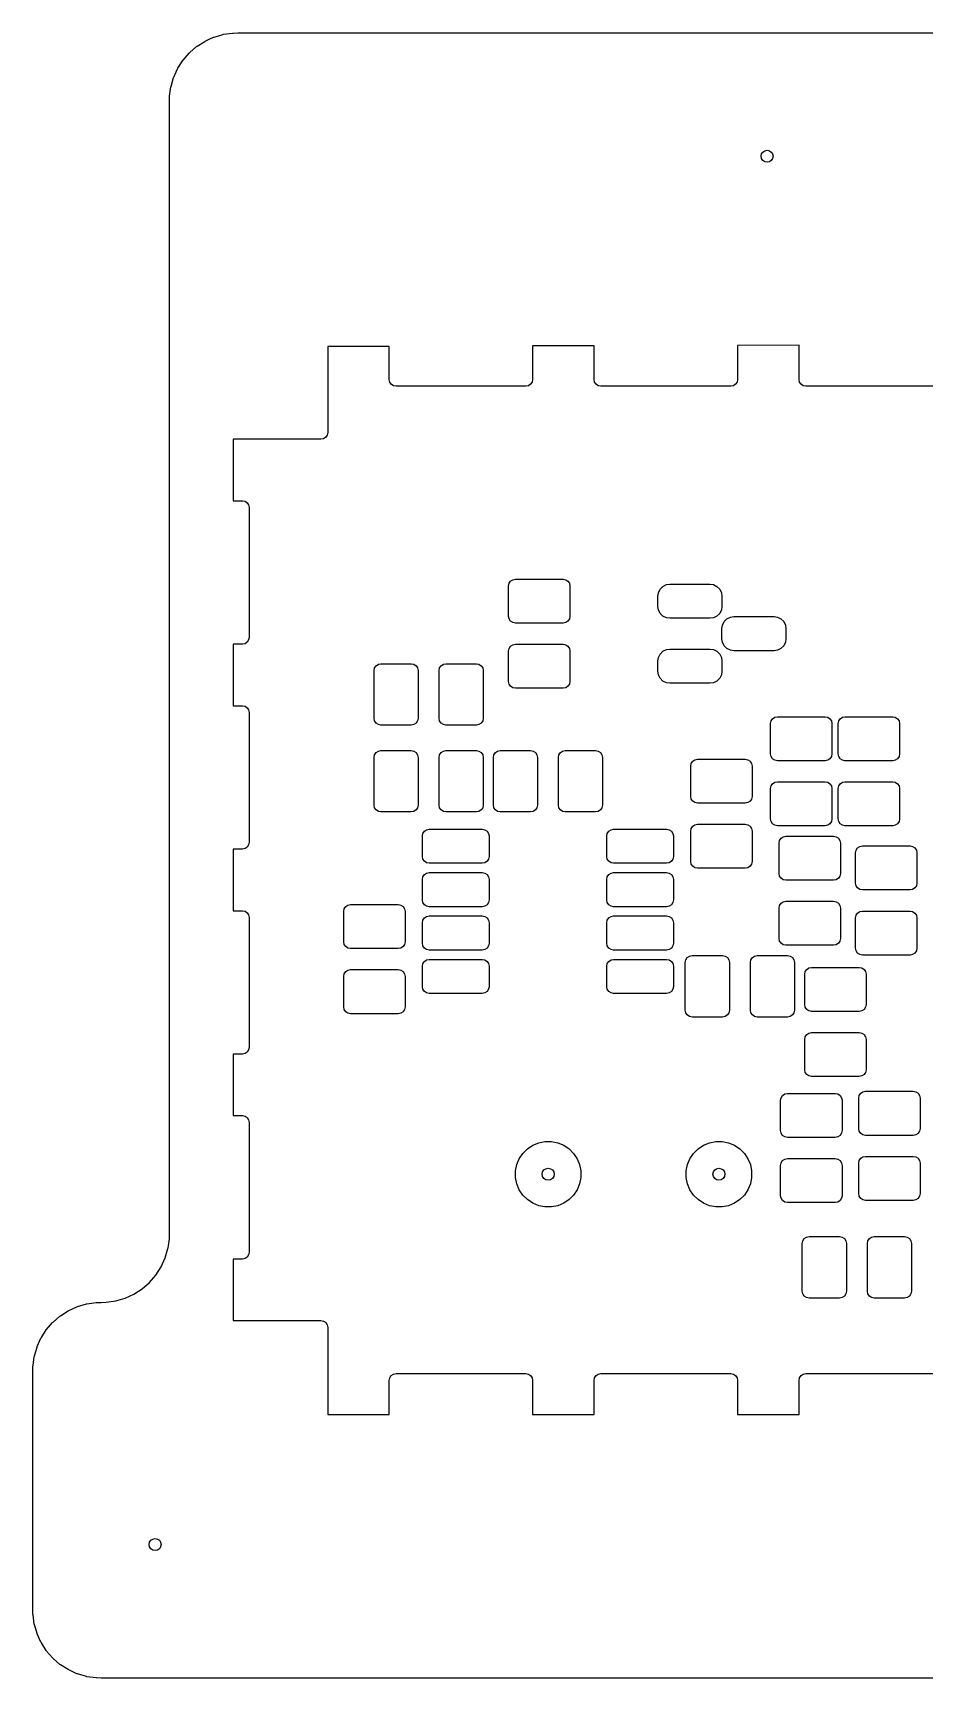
# Model space of a CAD drawing. Extents: x 3.64 to 7.32, y -5.08 to -3.18.
# Drawn here: x 3.639 to 4.667, y -5.078 to -3.182 of the extents above; entities that cross this region are included whole.
import ezdxf

# ---------------------------------------------------------------- set-up
doc = ezdxf.new("R2010")
doc.units = 0
doc.header["$MEASUREMENT"] = 0
doc.layers.add('BLACK', color=7, linetype='CONTINUOUS')

msp = doc.modelspace()

# ---------------------------------------------------------------- linework, layer by layer
at = {"layer": 'BLACK', "linetype": 'CONTINUOUS'}
for p, q in [((3.8482, -3.1863), (3.8583, -3.1834)), ((3.8583, -3.1834), (3.859, -3.1832)), ((3.859, -3.1832), (3.8694, -3.1817)), ((3.8694, -3.1817), (3.8701, -3.1817)), ((3.8701, -3.1817), (3.8753, -3.1816)), ((3.8753, -3.1816), (3.8754, -3.1816)), ((3.8754, -3.1816), (7.0486, -3.1816)), ((3.8194, -3.2048), (3.8199, -3.2043)), ((3.8199, -3.2043), (3.8279, -3.1974)), ((3.8279, -3.1974), (3.8284, -3.197)), ((3.8284, -3.197), (3.8373, -3.1913)), ((3.8373, -3.1913), (3.8379, -3.191)), ((3.8379, -3.191), (3.8433, -3.1885)), ((3.8433, -3.1885), (3.8475, -3.1866)), ((3.8433, -3.1885), (3.8433, -3.1885)), ((3.8475, -3.1866), (3.8482, -3.1863)), ((3.8017, -3.2324), (3.806, -3.2228)), ((3.806, -3.2228), (3.8064, -3.2222)), ((3.8064, -3.2222), (3.8121, -3.2134)), ((3.8121, -3.2134), (3.8125, -3.2128)), ((3.8125, -3.2128), (3.8194, -3.2048)), ((3.7984, -3.2432), (3.8014, -3.2331)), ((3.8014, -3.2331), (3.8017, -3.2324)), ((3.7966, -3.2603), (3.7967, -3.255)), ((3.7966, -4.5658), (3.7966, -3.2603)), ((3.7966, -3.2603), (3.7966, -3.2603)), ((3.7967, -3.255), (3.7968, -3.2544)), ((3.7968, -3.2544), (3.7983, -3.2439)), ((3.7983, -3.2439), (3.7984, -3.2432)), ((4.0499, -3.5429), (3.9791, -3.5431)), ((3.9791, -3.5431), (3.9791, -3.642)), ((4.0499, -3.581), (4.0499, -3.5429)), ((4.2862, -3.5422), (4.2153, -3.5424)), ((4.2153, -3.5424), (4.2153, -3.581)), ((4.2862, -3.581), (4.2862, -3.5422)), ((4.5224, -3.5415), (4.4515, -3.5417)), ((4.4515, -3.5417), (4.4515, -3.581)), ((4.5224, -3.5416), (4.5224, -3.5415)), ((4.5224, -3.581), (4.5224, -3.5416)), ((4.0505, -3.584), (4.0499, -3.581)), ((4.2153, -3.581), (4.2147, -3.584)), ((4.2868, -3.584), (4.2862, -3.581)), ((4.4515, -3.581), (4.4509, -3.584)), ((4.523, -3.584), (4.5224, -3.581)), ((4.0522, -3.5865), (4.0505, -3.584)), ((4.0548, -3.5882), (4.0522, -3.5865)), ((4.0578, -3.5888), (4.0548, -3.5882)), ((4.2074, -3.5888), (4.0578, -3.5888)), ((4.2104, -3.5882), (4.2074, -3.5888)), ((4.213, -3.5865), (4.2104, -3.5882)), ((4.2147, -3.584), (4.213, -3.5865)), ((4.2885, -3.5865), (4.2868, -3.584)), ((4.291, -3.5882), (4.2885, -3.5865)), ((4.294, -3.5888), (4.291, -3.5882)), ((4.4436, -3.5888), (4.294, -3.5888)), ((4.4467, -3.5882), (4.4436, -3.5888)), ((4.4492, -3.5865), (4.4467, -3.5882)), ((4.4509, -3.584), (4.4492, -3.5865)), ((4.5247, -3.5865), (4.523, -3.584)), ((4.5272, -3.5882), (4.5247, -3.5865)), ((4.5303, -3.5888), (4.5272, -3.5882)), ((4.6799, -3.5888), (4.5303, -3.5888)), ((3.9712, -3.6499), (3.8701, -3.6499)), ((3.8701, -3.6499), (3.8701, -3.7207)), ((3.9742, -3.6493), (3.9712, -3.6499)), ((3.9768, -3.6476), (3.9742, -3.6493)), ((3.9785, -3.645), (3.9768, -3.6476)), ((3.9791, -3.642), (3.9785, -3.645)), ((3.8701, -3.7207), (3.8807, -3.7207)), ((3.8807, -3.7207), (3.8837, -3.7213)), ((3.8837, -3.7213), (3.8862, -3.723)), ((3.8862, -3.723), (3.8879, -3.7256)), ((3.8879, -3.7256), (3.8885, -3.7286)), ((3.8885, -3.7286), (3.8885, -3.8782)), ((4.1924, -3.8117), (4.1954, -3.8111)), ((4.1954, -3.8111), (4.2504, -3.8111)), ((4.2504, -3.8111), (4.2534, -3.8117)), ((4.1875, -3.819), (4.1881, -3.8159)), ((4.1875, -3.854), (4.1875, -3.819)), ((4.1881, -3.8159), (4.1898, -3.8134)), ((4.1898, -3.8134), (4.1924, -3.8117)), ((4.2534, -3.8117), (4.256, -3.8134)), ((4.256, -3.8134), (4.2577, -3.8159)), ((4.2577, -3.8159), (4.2583, -3.819)), ((4.2583, -3.819), (4.2583, -3.854)), ((4.3597, -3.8306), (4.3603, -3.8267)), ((4.3603, -3.8267), (4.3623, -3.8226)), ((4.3623, -3.8226), (4.3655, -3.8194)), ((4.3655, -3.8194), (4.3696, -3.8174)), ((4.3696, -3.8174), (4.3735, -3.8169)), ((4.3735, -3.8169), (4.4197, -3.8169)), ((4.4197, -3.8169), (4.4237, -3.8174)), ((4.4237, -3.8174), (4.4278, -3.8194)), ((4.4278, -3.8194), (4.431, -3.8226)), ((4.431, -3.8226), (4.433, -3.8267)), ((4.433, -3.8267), (4.4335, -3.8306)), ((4.3597, -3.8425), (4.3597, -3.8306)), ((4.3603, -3.8464), (4.3597, -3.8425)), ((4.3623, -3.8505), (4.3603, -3.8464)), ((4.433, -3.8464), (4.431, -3.8505)), ((4.4335, -3.8425), (4.433, -3.8464)), ((4.4335, -3.8306), (4.4335, -3.8425)), ((4.1881, -3.857), (4.1875, -3.854)), ((4.1898, -3.8595), (4.1881, -3.857)), ((4.1924, -3.8612), (4.1898, -3.8595)), ((4.1954, -3.8618), (4.1924, -3.8612)), ((4.2504, -3.8618), (4.1954, -3.8618)), ((4.2534, -3.8612), (4.2504, -3.8618)), ((4.256, -3.8595), (4.2534, -3.8612)), ((4.2577, -3.857), (4.256, -3.8595)), ((4.2583, -3.854), (4.2577, -3.857)), ((4.3655, -3.8537), (4.3623, -3.8505)), ((4.3696, -3.8557), (4.3655, -3.8537)), ((4.3735, -3.8562), (4.3696, -3.8557)), ((4.4197, -3.8562), (4.3735, -3.8562)), ((4.4237, -3.8557), (4.4197, -3.8562)), ((4.4278, -3.8537), (4.4237, -3.8557)), ((4.431, -3.8505), (4.4278, -3.8537)), ((4.4335, -3.868), (4.4341, -3.8641)), ((4.4341, -3.8641), (4.4361, -3.86)), ((4.4361, -3.86), (4.4393, -3.8568)), ((4.4393, -3.8568), (4.4434, -3.8548)), ((4.4434, -3.8548), (4.4473, -3.8543)), ((4.4473, -3.8543), (4.4936, -3.8543)), ((4.4936, -3.8543), (4.4975, -3.8548)), ((4.4975, -3.8548), (4.5016, -3.8568)), ((4.5016, -3.8568), (4.5048, -3.86)), ((4.5048, -3.86), (4.5068, -3.8641)), ((4.5068, -3.8641), (4.5073, -3.868)), ((3.8807, -3.8861), (3.8701, -3.8861)), ((3.8701, -3.8861), (3.8701, -3.957)), ((3.8837, -3.8855), (3.8807, -3.8861)), ((3.8862, -3.8838), (3.8837, -3.8855)), ((3.8879, -3.8812), (3.8862, -3.8838)), ((3.8885, -3.8782), (3.8879, -3.8812)), ((4.1898, -3.8884), (4.1924, -3.8867)), ((4.1924, -3.8867), (4.1954, -3.8861)), ((4.1954, -3.8861), (4.2504, -3.8861)), ((4.2504, -3.8861), (4.2534, -3.8867)), ((4.2534, -3.8867), (4.256, -3.8884)), ((4.4335, -3.8799), (4.4335, -3.868)), ((4.4341, -3.8838), (4.4335, -3.8799)), ((4.4361, -3.8879), (4.4341, -3.8838)), ((4.5068, -3.8838), (4.5048, -3.8879)), ((4.5073, -3.8799), (4.5068, -3.8838)), ((4.5073, -3.868), (4.5073, -3.8799)), ((4.1875, -3.894), (4.1881, -3.8909)), ((4.1875, -3.929), (4.1875, -3.894)), ((4.1881, -3.8909), (4.1898, -3.8884)), ((4.256, -3.8884), (4.2577, -3.8909)), ((4.2577, -3.8909), (4.2583, -3.894)), ((4.2583, -3.894), (4.2583, -3.929)), ((4.3597, -3.9054), (4.3603, -3.9015)), ((4.3597, -3.9173), (4.3597, -3.9054)), ((4.3603, -3.9015), (4.3623, -3.8974)), ((4.3623, -3.8974), (4.3655, -3.8942)), ((4.3655, -3.8942), (4.3696, -3.8922)), ((4.3696, -3.8922), (4.3735, -3.8917)), ((4.3735, -3.8917), (4.4197, -3.8917)), ((4.4197, -3.8917), (4.4237, -3.8922)), ((4.4237, -3.8922), (4.4278, -3.8942)), ((4.4278, -3.8942), (4.431, -3.8974)), ((4.431, -3.8974), (4.433, -3.9015)), ((4.433, -3.9015), (4.4335, -3.9054)), ((4.4335, -3.9054), (4.4335, -3.9173)), ((4.4393, -3.8911), (4.4361, -3.8879)), ((4.4434, -3.8931), (4.4393, -3.8911)), ((4.4473, -3.8936), (4.4434, -3.8931)), ((4.4936, -3.8936), (4.4473, -3.8936)), ((4.4975, -3.8931), (4.4936, -3.8936)), ((4.5016, -3.8911), (4.4975, -3.8931)), ((4.5048, -3.8879), (4.5016, -3.8911)), ((4.0325, -3.9165), (4.0331, -3.9134)), ((4.0325, -3.9715), (4.0325, -3.9165)), ((4.0331, -3.9134), (4.0348, -3.9109)), ((4.0348, -3.9109), (4.0374, -3.9092)), ((4.0374, -3.9092), (4.0404, -3.9086)), ((4.0404, -3.9086), (4.0754, -3.9086)), ((4.0754, -3.9086), (4.0784, -3.9092)), ((4.0784, -3.9092), (4.081, -3.9109)), ((4.081, -3.9109), (4.0827, -3.9134)), ((4.0827, -3.9134), (4.0833, -3.9165)), ((4.0833, -3.9165), (4.0833, -3.9715)), ((4.1075, -3.9165), (4.1081, -3.9134)), ((4.1075, -3.9715), (4.1075, -3.9165)), ((4.1081, -3.9134), (4.1098, -3.9109)), ((4.1098, -3.9109), (4.1124, -3.9092)), ((4.1124, -3.9092), (4.1154, -3.9086)), ((4.1154, -3.9086), (4.1504, -3.9086)), ((4.1504, -3.9086), (4.1534, -3.9092)), ((4.1534, -3.9092), (4.156, -3.9109)), ((4.156, -3.9109), (4.1577, -3.9134)), ((4.1577, -3.9134), (4.1583, -3.9165)), ((4.1583, -3.9165), (4.1583, -3.9715)), ((4.3603, -3.9212), (4.3597, -3.9173)), ((4.3623, -3.9253), (4.3603, -3.9212)), ((4.433, -3.9212), (4.431, -3.9253)), ((4.4335, -3.9173), (4.433, -3.9212)), ((4.1881, -3.932), (4.1875, -3.929)), ((4.1898, -3.9345), (4.1881, -3.932)), ((4.1924, -3.9362), (4.1898, -3.9345)), ((4.1954, -3.9368), (4.1924, -3.9362)), ((4.2504, -3.9368), (4.1954, -3.9368)), ((4.2534, -3.9362), (4.2504, -3.9368)), ((4.256, -3.9345), (4.2534, -3.9362)), ((4.2577, -3.932), (4.256, -3.9345)), ((4.2583, -3.929), (4.2577, -3.932)), ((4.3655, -3.9285), (4.3623, -3.9253)), ((4.3696, -3.9305), (4.3655, -3.9285)), ((4.3735, -3.931), (4.3696, -3.9305)), ((4.4197, -3.931), (4.3735, -3.931)), ((4.4237, -3.9305), (4.4197, -3.931)), ((4.4278, -3.9285), (4.4237, -3.9305)), ((4.431, -3.9253), (4.4278, -3.9285)), ((3.8701, -3.957), (3.8807, -3.957)), ((3.8807, -3.957), (3.8837, -3.9576)), ((3.8837, -3.9576), (3.8862, -3.9593)), ((3.8862, -3.9593), (3.8879, -3.9618)), ((3.8879, -3.9618), (3.8885, -3.9648)), ((3.8885, -3.9648), (3.8885, -4.1144)), ((4.0331, -3.9745), (4.0325, -3.9715)), ((4.0348, -3.977), (4.0331, -3.9745)), ((4.0374, -3.9787), (4.0348, -3.977)), ((4.0404, -3.9793), (4.0374, -3.9787)), ((4.0754, -3.9793), (4.0404, -3.9793)), ((4.0784, -3.9787), (4.0754, -3.9793)), ((4.081, -3.977), (4.0784, -3.9787)), ((4.0827, -3.9745), (4.081, -3.977)), ((4.0833, -3.9715), (4.0827, -3.9745)), ((4.1081, -3.9745), (4.1075, -3.9715)), ((4.1098, -3.977), (4.1081, -3.9745)), ((4.1124, -3.9787), (4.1098, -3.977)), ((4.1154, -3.9793), (4.1124, -3.9787)), ((4.1504, -3.9793), (4.1154, -3.9793)), ((4.1534, -3.9787), (4.1504, -3.9793)), ((4.156, -3.977), (4.1534, -3.9787)), ((4.1577, -3.9745), (4.156, -3.977)), ((4.1583, -3.9715), (4.1577, -3.9745)), ((4.4896, -3.9774), (4.4902, -3.9744)), ((4.4896, -4.0124), (4.4896, -3.9774)), ((4.4902, -3.9744), (4.4919, -3.9719)), ((4.4919, -3.9719), (4.4945, -3.9702)), ((4.4945, -3.9702), (4.4975, -3.9696)), ((4.4975, -3.9696), (4.5525, -3.9696)), ((4.5525, -3.9696), (4.5555, -3.9702)), ((4.5555, -3.9702), (4.558, -3.9719)), ((4.558, -3.9719), (4.5598, -3.9744)), ((4.5598, -3.9744), (4.5604, -3.9774)), ((4.5604, -3.9774), (4.5604, -4.0124)), ((4.5675, -3.9774), (4.5681, -3.9744)), ((4.5675, -4.0124), (4.5675, -3.9774)), ((4.5681, -3.9744), (4.5698, -3.9719)), ((4.5698, -3.9719), (4.5724, -3.9702)), ((4.5724, -3.9702), (4.5754, -3.9696)), ((4.5754, -3.9696), (4.6304, -3.9696)), ((4.6304, -3.9696), (4.6334, -3.9702)), ((4.6334, -3.9702), (4.636, -3.9719)), ((4.636, -3.9719), (4.6377, -3.9744)), ((4.6377, -3.9744), (4.6383, -3.9774)), ((4.6383, -3.9774), (4.6383, -4.0124)), ((4.0325, -4.0165), (4.0331, -4.0134)), ((4.0325, -4.0715), (4.0325, -4.0165)), ((4.0331, -4.0134), (4.0348, -4.0109)), ((4.0348, -4.0109), (4.0374, -4.0092)), ((4.0374, -4.0092), (4.0404, -4.0086)), ((4.0404, -4.0086), (4.0754, -4.0086)), ((4.0754, -4.0086), (4.0784, -4.0092)), ((4.0784, -4.0092), (4.081, -4.0109)), ((4.081, -4.0109), (4.0827, -4.0134)), ((4.0827, -4.0134), (4.0833, -4.0165)), ((4.0833, -4.0165), (4.0833, -4.0715)), ((4.1075, -4.0165), (4.1081, -4.0134)), ((4.1075, -4.0715), (4.1075, -4.0165)), ((4.1081, -4.0134), (4.1098, -4.0109)), ((4.1098, -4.0109), (4.1124, -4.0092)), ((4.1124, -4.0092), (4.1154, -4.0086)), ((4.1154, -4.0086), (4.1504, -4.0086)), ((4.1504, -4.0086), (4.1534, -4.0092)), ((4.1534, -4.0092), (4.156, -4.0109)), ((4.156, -4.0109), (4.1577, -4.0134)), ((4.1577, -4.0134), (4.1583, -4.0165)), ((4.1583, -4.0165), (4.1583, -4.0715)), ((4.17, -4.0165), (4.1706, -4.0134)), ((4.17, -4.0715), (4.17, -4.0165)), ((4.1706, -4.0134), (4.1723, -4.0109)), ((4.1723, -4.0109), (4.1749, -4.0092)), ((4.1749, -4.0092), (4.1779, -4.0086)), ((4.1779, -4.0086), (4.2129, -4.0086)), ((4.2129, -4.0086), (4.2159, -4.0092)), ((4.2159, -4.0092), (4.2185, -4.0109)), ((4.2185, -4.0109), (4.2202, -4.0134)), ((4.2202, -4.0134), (4.2208, -4.0165)), ((4.2208, -4.0165), (4.2208, -4.0715)), ((4.245, -4.0165), (4.2456, -4.0134)), ((4.245, -4.0715), (4.245, -4.0165)), ((4.2456, -4.0134), (4.2473, -4.0109)), ((4.2473, -4.0109), (4.2499, -4.0092)), ((4.2499, -4.0092), (4.2529, -4.0086)), ((4.2529, -4.0086), (4.2879, -4.0086)), ((4.2879, -4.0086), (4.2909, -4.0092)), ((4.2909, -4.0092), (4.2935, -4.0109)), ((4.2935, -4.0109), (4.2952, -4.0134)), ((4.2952, -4.0134), (4.2958, -4.0165)), ((4.2958, -4.0165), (4.2958, -4.0715)), ((4.3998, -4.0209), (4.4024, -4.0192)), ((4.4024, -4.0192), (4.4054, -4.0186)), ((4.4054, -4.0186), (4.4604, -4.0186)), ((4.4604, -4.0186), (4.4634, -4.0192)), ((4.4634, -4.0192), (4.466, -4.0209)), ((4.4902, -4.0155), (4.4896, -4.0124)), ((4.4919, -4.018), (4.4902, -4.0155)), ((4.4945, -4.0197), (4.4919, -4.018)), ((4.558, -4.018), (4.5555, -4.0197)), ((4.5598, -4.0155), (4.558, -4.018)), ((4.5604, -4.0124), (4.5598, -4.0155)), ((4.5681, -4.0155), (4.5675, -4.0124)), ((4.5698, -4.018), (4.5681, -4.0155)), ((4.5724, -4.0197), (4.5698, -4.018)), ((4.636, -4.018), (4.6334, -4.0197)), ((4.6377, -4.0155), (4.636, -4.018)), ((4.6383, -4.0124), (4.6377, -4.0155)), ((4.3975, -4.0265), (4.3981, -4.0234)), ((4.3975, -4.0615), (4.3975, -4.0265)), ((4.3981, -4.0234), (4.3998, -4.0209)), ((4.466, -4.0209), (4.4677, -4.0234)), ((4.4677, -4.0234), (4.4683, -4.0265)), ((4.4683, -4.0265), (4.4683, -4.0615)), ((4.4975, -4.0203), (4.4945, -4.0197)), ((4.5525, -4.0203), (4.4975, -4.0203)), ((4.5555, -4.0197), (4.5525, -4.0203)), ((4.5754, -4.0203), (4.5724, -4.0197)), ((4.6304, -4.0203), (4.5754, -4.0203)), ((4.6334, -4.0197), (4.6304, -4.0203)), ((4.4896, -4.0524), (4.4902, -4.0494)), ((4.4896, -4.0874), (4.4896, -4.0524)), ((4.4902, -4.0494), (4.4919, -4.0469)), ((4.4919, -4.0469), (4.4945, -4.0452)), ((4.4945, -4.0452), (4.4975, -4.0446)), ((4.4975, -4.0446), (4.5525, -4.0446)), ((4.5525, -4.0446), (4.5555, -4.0452)), ((4.5555, -4.0452), (4.558, -4.0469)), ((4.558, -4.0469), (4.5598, -4.0494)), ((4.5598, -4.0494), (4.5604, -4.0524)), ((4.5604, -4.0524), (4.5604, -4.0874)), ((4.5675, -4.0524), (4.5681, -4.0494)), ((4.5675, -4.0874), (4.5675, -4.0524)), ((4.5681, -4.0494), (4.5698, -4.0469)), ((4.5698, -4.0469), (4.5724, -4.0452)), ((4.5724, -4.0452), (4.5754, -4.0446)), ((4.5754, -4.0446), (4.6304, -4.0446)), ((4.6304, -4.0446), (4.6334, -4.0452)), ((4.6334, -4.0452), (4.636, -4.0469)), ((4.636, -4.0469), (4.6377, -4.0494)), ((4.6377, -4.0494), (4.6383, -4.0524)), ((4.6383, -4.0524), (4.6383, -4.0874)), ((4.0331, -4.0745), (4.0325, -4.0715)), ((4.0348, -4.077), (4.0331, -4.0745)), ((4.0827, -4.0745), (4.081, -4.077)), ((4.0833, -4.0715), (4.0827, -4.0745)), ((4.1081, -4.0745), (4.1075, -4.0715)), ((4.1098, -4.077), (4.1081, -4.0745)), ((4.1577, -4.0745), (4.156, -4.077)), ((4.1583, -4.0715), (4.1577, -4.0745)), ((4.1706, -4.0745), (4.17, -4.0715)), ((4.1723, -4.077), (4.1706, -4.0745)), ((4.2202, -4.0745), (4.2185, -4.077)), ((4.2208, -4.0715), (4.2202, -4.0745)), ((4.2456, -4.0745), (4.245, -4.0715)), ((4.2473, -4.077), (4.2456, -4.0745)), ((4.2952, -4.0745), (4.2935, -4.077)), ((4.2958, -4.0715), (4.2952, -4.0745)), ((4.3981, -4.0645), (4.3975, -4.0615)), ((4.3998, -4.067), (4.3981, -4.0645)), ((4.4024, -4.0687), (4.3998, -4.067)), ((4.4054, -4.0693), (4.4024, -4.0687)), ((4.4604, -4.0693), (4.4054, -4.0693)), ((4.4634, -4.0687), (4.4604, -4.0693)), ((4.466, -4.067), (4.4634, -4.0687)), ((4.4677, -4.0645), (4.466, -4.067)), ((4.4683, -4.0615), (4.4677, -4.0645)), ((4.0374, -4.0787), (4.0348, -4.077)), ((4.0404, -4.0793), (4.0374, -4.0787)), ((4.0754, -4.0793), (4.0404, -4.0793)), ((4.0784, -4.0787), (4.0754, -4.0793)), ((4.081, -4.077), (4.0784, -4.0787)), ((4.1124, -4.0787), (4.1098, -4.077)), ((4.1154, -4.0793), (4.1124, -4.0787)), ((4.1504, -4.0793), (4.1154, -4.0793)), ((4.1534, -4.0787), (4.1504, -4.0793)), ((4.156, -4.077), (4.1534, -4.0787)), ((4.1749, -4.0787), (4.1723, -4.077)), ((4.1779, -4.0793), (4.1749, -4.0787)), ((4.2129, -4.0793), (4.1779, -4.0793)), ((4.2159, -4.0787), (4.2129, -4.0793)), ((4.2185, -4.077), (4.2159, -4.0787)), ((4.2499, -4.0787), (4.2473, -4.077)), ((4.2529, -4.0793), (4.2499, -4.0787)), ((4.2879, -4.0793), (4.2529, -4.0793)), ((4.2909, -4.0787), (4.2879, -4.0793)), ((4.2935, -4.077), (4.2909, -4.0787)), ((4.3998, -4.0959), (4.4024, -4.0942)), ((4.4024, -4.0942), (4.4054, -4.0936)), ((4.4054, -4.0936), (4.4604, -4.0936)), ((4.4604, -4.0936), (4.4634, -4.0942)), ((4.4634, -4.0942), (4.466, -4.0959)), ((4.4902, -4.0905), (4.4896, -4.0874)), ((4.4919, -4.093), (4.4902, -4.0905)), ((4.4945, -4.0947), (4.4919, -4.093)), ((4.4975, -4.0953), (4.4945, -4.0947)), ((4.5525, -4.0953), (4.4975, -4.0953)), ((4.5555, -4.0947), (4.5525, -4.0953)), ((4.558, -4.093), (4.5555, -4.0947)), ((4.5598, -4.0905), (4.558, -4.093)), ((4.5604, -4.0874), (4.5598, -4.0905)), ((4.5681, -4.0905), (4.5675, -4.0874)), ((4.5698, -4.093), (4.5681, -4.0905)), ((4.5724, -4.0947), (4.5698, -4.093)), ((4.5754, -4.0953), (4.5724, -4.0947)), ((4.6304, -4.0953), (4.5754, -4.0953)), ((4.6334, -4.0947), (4.6304, -4.0953)), ((4.636, -4.093), (4.6334, -4.0947)), ((4.6377, -4.0905), (4.636, -4.093)), ((4.6383, -4.0874), (4.6377, -4.0905)), ((3.8885, -4.1144), (3.8879, -4.1174)), ((4.0882, -4.1071), (4.0888, -4.1041)), ((4.0882, -4.1308), (4.0882, -4.1071)), ((4.0888, -4.1041), (4.0905, -4.1016)), ((4.0905, -4.1016), (4.0931, -4.0999)), ((4.0931, -4.0999), (4.0961, -4.0993)), ((4.0961, -4.0993), (4.1571, -4.0993)), ((4.1571, -4.0993), (4.1601, -4.0999)), ((4.1601, -4.0999), (4.1627, -4.1016)), ((4.1627, -4.1016), (4.1644, -4.1041)), ((4.1644, -4.1041), (4.165, -4.1071)), ((4.165, -4.1071), (4.165, -4.1308)), ((4.3008, -4.1071), (4.3014, -4.1041)), ((4.3008, -4.1308), (4.3008, -4.1071)), ((4.3014, -4.1041), (4.3031, -4.1016)), ((4.3031, -4.1016), (4.3057, -4.0999)), ((4.3057, -4.0999), (4.3087, -4.0993)), ((4.3087, -4.0993), (4.3697, -4.0993)), ((4.3697, -4.0993), (4.3727, -4.0999)), ((4.3727, -4.0999), (4.3753, -4.1016)), ((4.3753, -4.1016), (4.377, -4.1041)), ((4.377, -4.1041), (4.3776, -4.1071)), ((4.3776, -4.1071), (4.3776, -4.1308)), ((4.3975, -4.1015), (4.3981, -4.0984)), ((4.3975, -4.1365), (4.3975, -4.1015)), ((4.3981, -4.0984), (4.3998, -4.0959)), ((4.466, -4.0959), (4.4677, -4.0984)), ((4.4677, -4.0984), (4.4683, -4.1015)), ((4.4683, -4.1015), (4.4683, -4.1365)), ((4.4994, -4.1152), (4.5, -4.1122)), ((4.5, -4.1122), (4.5018, -4.1097)), ((4.5018, -4.1097), (4.5043, -4.108)), ((4.5043, -4.108), (4.5073, -4.1074)), ((4.5073, -4.1074), (4.5623, -4.1074)), ((4.5623, -4.1074), (4.5653, -4.108)), ((4.5653, -4.108), (4.5679, -4.1097)), ((4.5679, -4.1097), (4.5696, -4.1122)), ((4.5696, -4.1122), (4.5702, -4.1152)), ((3.8807, -4.1223), (3.8701, -4.1223)), ((3.8701, -4.1223), (3.8701, -4.1932)), ((3.8837, -4.1217), (3.8807, -4.1223)), ((3.8862, -4.12), (3.8837, -4.1217)), ((3.8879, -4.1174), (3.8862, -4.12)), ((4.0888, -4.1338), (4.0882, -4.1308)), ((4.165, -4.1308), (4.1644, -4.1338)), ((4.3014, -4.1338), (4.3008, -4.1308)), ((4.3776, -4.1308), (4.377, -4.1338)), ((4.4994, -4.1502), (4.4994, -4.1152)), ((4.5702, -4.1152), (4.5702, -4.1502)), ((4.5875, -4.1265), (4.5881, -4.1234)), ((4.5875, -4.1615), (4.5875, -4.1265)), ((4.5881, -4.1234), (4.5898, -4.1209)), ((4.5898, -4.1209), (4.5924, -4.1192)), ((4.5924, -4.1192), (4.5954, -4.1186)), ((4.5954, -4.1186), (4.6504, -4.1186)), ((4.6504, -4.1186), (4.6534, -4.1192)), ((4.6534, -4.1192), (4.656, -4.1209)), ((4.656, -4.1209), (4.6577, -4.1234)), ((4.6577, -4.1234), (4.6583, -4.1265)), ((4.6583, -4.1265), (4.6583, -4.1615)), ((4.0905, -4.1363), (4.0888, -4.1338)), ((4.0888, -4.1541), (4.0905, -4.1516)), ((4.0931, -4.138), (4.0905, -4.1363)), ((4.0905, -4.1516), (4.0931, -4.1499)), ((4.0961, -4.1386), (4.0931, -4.138)), ((4.0931, -4.1499), (4.0961, -4.1493)), ((4.1571, -4.1386), (4.0961, -4.1386)), ((4.0961, -4.1493), (4.1571, -4.1493)), ((4.1601, -4.138), (4.1571, -4.1386)), ((4.1571, -4.1493), (4.1601, -4.1499)), ((4.1627, -4.1363), (4.1601, -4.138)), ((4.1601, -4.1499), (4.1627, -4.1516)), ((4.1644, -4.1338), (4.1627, -4.1363)), ((4.1627, -4.1516), (4.1644, -4.1541)), ((4.3031, -4.1363), (4.3014, -4.1338)), ((4.3014, -4.1541), (4.3031, -4.1516)), ((4.3057, -4.138), (4.3031, -4.1363)), ((4.3031, -4.1516), (4.3057, -4.1499)), ((4.3087, -4.1386), (4.3057, -4.138)), ((4.3057, -4.1499), (4.3087, -4.1493)), ((4.3697, -4.1386), (4.3087, -4.1386)), ((4.3087, -4.1493), (4.3697, -4.1493)), ((4.3727, -4.138), (4.3697, -4.1386)), ((4.3697, -4.1493), (4.3727, -4.1499)), ((4.3753, -4.1363), (4.3727, -4.138)), ((4.3727, -4.1499), (4.3753, -4.1516)), ((4.377, -4.1338), (4.3753, -4.1363)), ((4.3753, -4.1516), (4.377, -4.1541)), ((4.3981, -4.1395), (4.3975, -4.1365)), ((4.3998, -4.142), (4.3981, -4.1395)), ((4.4024, -4.1437), (4.3998, -4.142)), ((4.4054, -4.1443), (4.4024, -4.1437)), ((4.4604, -4.1443), (4.4054, -4.1443)), ((4.4634, -4.1437), (4.4604, -4.1443)), ((4.466, -4.142), (4.4634, -4.1437)), ((4.4677, -4.1395), (4.466, -4.142)), ((4.4683, -4.1365), (4.4677, -4.1395)), ((4.5, -4.1533), (4.4994, -4.1502)), ((4.5702, -4.1502), (4.5696, -4.1533)), ((4.0882, -4.1571), (4.0888, -4.1541)), ((4.0882, -4.1808), (4.0882, -4.1571)), ((4.1644, -4.1541), (4.165, -4.1571)), ((4.165, -4.1571), (4.165, -4.1808)), ((4.3008, -4.1571), (4.3014, -4.1541)), ((4.3008, -4.1808), (4.3008, -4.1571)), ((4.377, -4.1541), (4.3776, -4.1571)), ((4.3776, -4.1571), (4.3776, -4.1808)), ((4.5018, -4.1558), (4.5, -4.1533)), ((4.5043, -4.1575), (4.5018, -4.1558)), ((4.5073, -4.1581), (4.5043, -4.1575)), ((4.5623, -4.1581), (4.5073, -4.1581)), ((4.5653, -4.1575), (4.5623, -4.1581)), ((4.5679, -4.1558), (4.5653, -4.1575)), ((4.5696, -4.1533), (4.5679, -4.1558)), ((4.5881, -4.1645), (4.5875, -4.1615)), ((4.5898, -4.167), (4.5881, -4.1645)), ((4.5924, -4.1687), (4.5898, -4.167)), ((4.5954, -4.1693), (4.5924, -4.1687)), ((4.6504, -4.1693), (4.5954, -4.1693)), ((4.6534, -4.1687), (4.6504, -4.1693)), ((4.656, -4.167), (4.6534, -4.1687)), ((4.6577, -4.1645), (4.656, -4.167)), ((4.6583, -4.1615), (4.6577, -4.1645)), ((3.9981, -4.191), (3.9998, -4.1884)), ((3.9998, -4.1884), (4.0024, -4.1867)), ((4.0024, -4.1867), (4.0054, -4.1861)), ((4.0054, -4.1861), (4.0604, -4.1861)), ((4.0604, -4.1861), (4.0634, -4.1867)), ((4.0634, -4.1867), (4.066, -4.1884)), ((4.066, -4.1884), (4.0677, -4.191)), ((4.0888, -4.1838), (4.0882, -4.1808)), ((4.0905, -4.1863), (4.0888, -4.1838)), ((4.0931, -4.188), (4.0905, -4.1863)), ((4.0961, -4.1886), (4.0931, -4.188)), ((4.1571, -4.1886), (4.0961, -4.1886)), ((4.1601, -4.188), (4.1571, -4.1886)), ((4.1627, -4.1863), (4.1601, -4.188)), ((4.1644, -4.1838), (4.1627, -4.1863)), ((4.165, -4.1808), (4.1644, -4.1838)), ((4.3014, -4.1838), (4.3008, -4.1808)), ((4.3031, -4.1863), (4.3014, -4.1838)), ((4.3057, -4.188), (4.3031, -4.1863)), ((4.3087, -4.1886), (4.3057, -4.188)), ((4.3697, -4.1886), (4.3087, -4.1886)), ((4.3727, -4.188), (4.3697, -4.1886)), ((4.3753, -4.1863), (4.3727, -4.188)), ((4.377, -4.1838), (4.3753, -4.1863)), ((4.3776, -4.1808), (4.377, -4.1838)), ((4.4994, -4.1902), (4.5, -4.1872)), ((4.4994, -4.2252), (4.4994, -4.1902)), ((4.5, -4.1872), (4.5018, -4.1847)), ((4.5018, -4.1847), (4.5043, -4.183)), ((4.5043, -4.183), (4.5073, -4.1824)), ((4.5073, -4.1824), (4.5623, -4.1824)), ((4.5623, -4.1824), (4.5653, -4.183)), ((4.5653, -4.183), (4.5679, -4.1847)), ((4.5679, -4.1847), (4.5696, -4.1872)), ((4.5696, -4.1872), (4.5702, -4.1902)), ((4.5702, -4.1902), (4.5702, -4.2252)), ((3.8701, -4.1932), (3.8807, -4.1932)), ((3.8807, -4.1932), (3.8837, -4.1938)), ((3.8837, -4.1938), (3.8862, -4.1955)), ((3.8862, -4.1955), (3.8879, -4.198)), ((3.8879, -4.198), (3.8885, -4.201)), ((3.8885, -4.201), (3.8885, -4.3507)), ((3.9975, -4.194), (3.9981, -4.191)), ((3.9975, -4.229), (3.9975, -4.194)), ((4.0677, -4.191), (4.0683, -4.194)), ((4.0683, -4.194), (4.0683, -4.229)), ((4.0882, -4.2071), (4.0888, -4.2041)), ((4.0882, -4.2308), (4.0882, -4.2071)), ((4.0888, -4.2041), (4.0905, -4.2016)), ((4.0905, -4.2016), (4.0931, -4.1999)), ((4.0931, -4.1999), (4.0961, -4.1993)), ((4.0961, -4.1993), (4.1571, -4.1993)), ((4.1571, -4.1993), (4.1601, -4.1999)), ((4.1601, -4.1999), (4.1627, -4.2016)), ((4.1627, -4.2016), (4.1644, -4.2041)), ((4.1644, -4.2041), (4.165, -4.2071)), ((4.165, -4.2071), (4.165, -4.2308)), ((4.3008, -4.2071), (4.3014, -4.2041)), ((4.3008, -4.2308), (4.3008, -4.2071)), ((4.3014, -4.2041), (4.3031, -4.2016)), ((4.3031, -4.2016), (4.3057, -4.1999)), ((4.3057, -4.1999), (4.3087, -4.1993)), ((4.3087, -4.1993), (4.3697, -4.1993)), ((4.3697, -4.1993), (4.3727, -4.1999)), ((4.3727, -4.1999), (4.3753, -4.2016)), ((4.3753, -4.2016), (4.377, -4.2041)), ((4.377, -4.2041), (4.3776, -4.2071)), ((4.3776, -4.2071), (4.3776, -4.2308)), ((4.5875, -4.2015), (4.5881, -4.1984)), ((4.5875, -4.2365), (4.5875, -4.2015)), ((4.5881, -4.1984), (4.5898, -4.1959)), ((4.5898, -4.1959), (4.5924, -4.1942)), ((4.5924, -4.1942), (4.5954, -4.1936)), ((4.5954, -4.1936), (4.6504, -4.1936)), ((4.6504, -4.1936), (4.6534, -4.1942)), ((4.6534, -4.1942), (4.656, -4.1959)), ((4.656, -4.1959), (4.6577, -4.1984)), ((4.6577, -4.1984), (4.6583, -4.2015)), ((4.6583, -4.2015), (4.6583, -4.2365)), ((4.5, -4.2283), (4.4994, -4.2252)), ((4.5702, -4.2252), (4.5696, -4.2283)), ((3.9981, -4.232), (3.9975, -4.229)), ((3.9998, -4.2346), (3.9981, -4.232)), ((4.0024, -4.2363), (3.9998, -4.2346)), ((4.0054, -4.2369), (4.0024, -4.2363)), ((4.0604, -4.2369), (4.0054, -4.2369)), ((4.0634, -4.2363), (4.0604, -4.2369)), ((4.066, -4.2346), (4.0634, -4.2363)), ((4.0677, -4.232), (4.066, -4.2346)), ((4.0683, -4.229), (4.0677, -4.232)), ((4.0888, -4.2338), (4.0882, -4.2308)), ((4.0905, -4.2363), (4.0888, -4.2338)), ((4.0931, -4.238), (4.0905, -4.2363)), ((4.0961, -4.2386), (4.0931, -4.238)), ((4.1571, -4.2386), (4.0961, -4.2386)), ((4.1601, -4.238), (4.1571, -4.2386)), ((4.1627, -4.2363), (4.1601, -4.238)), ((4.1644, -4.2338), (4.1627, -4.2363)), ((4.165, -4.2308), (4.1644, -4.2338)), ((4.3014, -4.2338), (4.3008, -4.2308)), ((4.3031, -4.2363), (4.3014, -4.2338)), ((4.3057, -4.238), (4.3031, -4.2363)), ((4.3087, -4.2386), (4.3057, -4.238)), ((4.3697, -4.2386), (4.3087, -4.2386)), ((4.3727, -4.238), (4.3697, -4.2386)), ((4.3753, -4.2363), (4.3727, -4.238)), ((4.377, -4.2338), (4.3753, -4.2363)), ((4.3776, -4.2308), (4.377, -4.2338)), ((4.3936, -4.2473), (4.3962, -4.2456)), ((4.3962, -4.2456), (4.3992, -4.245)), ((4.3992, -4.245), (4.4342, -4.245)), ((4.4342, -4.245), (4.4372, -4.2456)), ((4.4372, -4.2456), (4.4398, -4.2473)), ((4.4686, -4.2473), (4.4712, -4.2456)), ((4.4712, -4.2456), (4.4742, -4.245)), ((4.4742, -4.245), (4.5092, -4.245)), ((4.5018, -4.2308), (4.5, -4.2283)), ((4.5043, -4.2325), (4.5018, -4.2308)), ((4.5073, -4.2331), (4.5043, -4.2325)), ((4.5623, -4.2331), (4.5073, -4.2331)), ((4.5092, -4.245), (4.5122, -4.2456)), ((4.5122, -4.2456), (4.5148, -4.2473)), ((4.5653, -4.2325), (4.5623, -4.2331)), ((4.5679, -4.2308), (4.5653, -4.2325)), ((4.5696, -4.2283), (4.5679, -4.2308)), ((4.5881, -4.2395), (4.5875, -4.2365)), ((4.5898, -4.242), (4.5881, -4.2395)), ((4.5924, -4.2437), (4.5898, -4.242)), ((4.5954, -4.2443), (4.5924, -4.2437)), ((4.6504, -4.2443), (4.5954, -4.2443)), ((4.6534, -4.2437), (4.6504, -4.2443)), ((4.656, -4.242), (4.6534, -4.2437)), ((4.6577, -4.2395), (4.656, -4.242)), ((4.6583, -4.2365), (4.6577, -4.2395)), ((3.9975, -4.269), (3.9981, -4.266)), ((3.9981, -4.266), (3.9998, -4.2634)), ((3.9998, -4.2634), (4.0024, -4.2617)), ((4.0024, -4.2617), (4.0054, -4.2611)), ((4.0054, -4.2611), (4.0604, -4.2611)), ((4.0604, -4.2611), (4.0634, -4.2617)), ((4.0634, -4.2617), (4.066, -4.2634)), ((4.066, -4.2634), (4.0677, -4.266)), ((4.0677, -4.266), (4.0683, -4.269)), ((4.0882, -4.2571), (4.0888, -4.2541)), ((4.0882, -4.2808), (4.0882, -4.2571)), ((4.0888, -4.2541), (4.0905, -4.2516)), ((4.0905, -4.2516), (4.0931, -4.2499)), ((4.0931, -4.2499), (4.0961, -4.2493)), ((4.0961, -4.2493), (4.1571, -4.2493)), ((4.1571, -4.2493), (4.1601, -4.2499)), ((4.1601, -4.2499), (4.1627, -4.2516)), ((4.1627, -4.2516), (4.1644, -4.2541)), ((4.1644, -4.2541), (4.165, -4.2571)), ((4.165, -4.2571), (4.165, -4.2808)), ((4.3008, -4.2571), (4.3014, -4.2541)), ((4.3008, -4.2808), (4.3008, -4.2571)), ((4.3014, -4.2541), (4.3031, -4.2516)), ((4.3031, -4.2516), (4.3057, -4.2499)), ((4.3057, -4.2499), (4.3087, -4.2493)), ((4.3087, -4.2493), (4.3697, -4.2493)), ((4.3697, -4.2493), (4.3727, -4.2499)), ((4.3727, -4.2499), (4.3753, -4.2516)), ((4.3753, -4.2516), (4.377, -4.2541)), ((4.377, -4.2541), (4.3776, -4.2571)), ((4.3776, -4.2571), (4.3776, -4.2808)), ((4.3913, -4.2529), (4.3919, -4.2499)), ((4.3913, -4.3079), (4.3913, -4.2529)), ((4.3919, -4.2499), (4.3936, -4.2473)), ((4.4398, -4.2473), (4.4415, -4.2499)), ((4.4415, -4.2499), (4.4421, -4.2529)), ((4.4421, -4.2529), (4.4421, -4.3079)), ((4.4663, -4.2529), (4.4669, -4.2499)), ((4.4663, -4.3079), (4.4663, -4.2529)), ((4.4669, -4.2499), (4.4686, -4.2473)), ((4.5148, -4.2473), (4.5165, -4.2499)), ((4.5165, -4.2499), (4.5171, -4.2529)), ((4.5171, -4.2529), (4.5171, -4.3079)), ((4.529, -4.2665), (4.5296, -4.2634)), ((4.5296, -4.2634), (4.5313, -4.2609)), ((4.5313, -4.2609), (4.5338, -4.2592)), ((4.5338, -4.2592), (4.5369, -4.2586)), ((4.5369, -4.2586), (4.5919, -4.2586)), ((4.5919, -4.2586), (4.5949, -4.2592)), ((4.5949, -4.2592), (4.5974, -4.2609)), ((4.5974, -4.2609), (4.5991, -4.2634)), ((4.5991, -4.2634), (4.5997, -4.2665)), ((3.9975, -4.304), (3.9975, -4.269)), ((4.0683, -4.269), (4.0683, -4.304)), ((4.0888, -4.2838), (4.0882, -4.2808)), ((4.0905, -4.2863), (4.0888, -4.2838)), ((4.1644, -4.2838), (4.1627, -4.2863)), ((4.165, -4.2808), (4.1644, -4.2838)), ((4.3014, -4.2838), (4.3008, -4.2808)), ((4.3031, -4.2863), (4.3014, -4.2838)), ((4.377, -4.2838), (4.3753, -4.2863)), ((4.3776, -4.2808), (4.377, -4.2838)), ((4.529, -4.3015), (4.529, -4.2665)), ((4.5997, -4.2665), (4.5997, -4.3015)), ((3.9981, -4.307), (3.9975, -4.304)), ((4.0683, -4.304), (4.0677, -4.307)), ((4.0931, -4.288), (4.0905, -4.2863)), ((4.0961, -4.2886), (4.0931, -4.288)), ((4.1571, -4.2886), (4.0961, -4.2886)), ((4.1601, -4.288), (4.1571, -4.2886)), ((4.1627, -4.2863), (4.1601, -4.288)), ((4.3057, -4.288), (4.3031, -4.2863)), ((4.3087, -4.2886), (4.3057, -4.288)), ((4.3697, -4.2886), (4.3087, -4.2886)), ((4.3727, -4.288), (4.3697, -4.2886)), ((4.3753, -4.2863), (4.3727, -4.288)), ((4.5296, -4.3045), (4.529, -4.3015)), ((4.5997, -4.3015), (4.5991, -4.3045)), ((3.9998, -4.3096), (3.9981, -4.307)), ((4.0024, -4.3113), (3.9998, -4.3096)), ((4.0054, -4.3119), (4.0024, -4.3113)), ((4.0604, -4.3119), (4.0054, -4.3119)), ((4.0634, -4.3113), (4.0604, -4.3119)), ((4.066, -4.3096), (4.0634, -4.3113)), ((4.0677, -4.307), (4.066, -4.3096)), ((4.3919, -4.3109), (4.3913, -4.3079)), ((4.3936, -4.3134), (4.3919, -4.3109)), ((4.3962, -4.3152), (4.3936, -4.3134)), ((4.3992, -4.3158), (4.3962, -4.3152)), ((4.4342, -4.3158), (4.3992, -4.3158)), ((4.4372, -4.3152), (4.4342, -4.3158)), ((4.4398, -4.3134), (4.4372, -4.3152)), ((4.4415, -4.3109), (4.4398, -4.3134)), ((4.4421, -4.3079), (4.4415, -4.3109)), ((4.4669, -4.3109), (4.4663, -4.3079)), ((4.4686, -4.3134), (4.4669, -4.3109)), ((4.4712, -4.3152), (4.4686, -4.3134)), ((4.4742, -4.3158), (4.4712, -4.3152)), ((4.5092, -4.3158), (4.4742, -4.3158)), ((4.5122, -4.3152), (4.5092, -4.3158)), ((4.5148, -4.3134), (4.5122, -4.3152)), ((4.5165, -4.3109), (4.5148, -4.3134)), ((4.5171, -4.3079), (4.5165, -4.3109)), ((4.5313, -4.307), (4.5296, -4.3045)), ((4.5338, -4.3087), (4.5313, -4.307)), ((4.5369, -4.3093), (4.5338, -4.3087)), ((4.5919, -4.3093), (4.5369, -4.3093)), ((4.5949, -4.3087), (4.5919, -4.3093)), ((4.5974, -4.307), (4.5949, -4.3087)), ((4.5991, -4.3045), (4.5974, -4.307)), ((4.529, -4.3415), (4.5296, -4.3384)), ((4.529, -4.3765), (4.529, -4.3415)), ((4.5296, -4.3384), (4.5313, -4.3359)), ((4.5313, -4.3359), (4.5338, -4.3342)), ((4.5338, -4.3342), (4.5369, -4.3336)), ((4.5369, -4.3336), (4.5919, -4.3336)), ((4.5919, -4.3336), (4.5949, -4.3342)), ((4.5949, -4.3342), (4.5974, -4.3359)), ((4.5974, -4.3359), (4.5991, -4.3384)), ((4.5991, -4.3384), (4.5997, -4.3415)), ((4.5997, -4.3415), (4.5997, -4.3765)), ((3.8807, -4.3585), (3.8701, -4.3585)), ((3.8701, -4.3585), (3.8701, -4.4294)), ((3.8837, -4.3579), (3.8807, -4.3585)), ((3.8862, -4.3562), (3.8837, -4.3579)), ((3.8879, -4.3537), (3.8862, -4.3562)), ((3.8885, -4.3507), (3.8879, -4.3537)), ((4.5296, -4.3795), (4.529, -4.3765)), ((4.5313, -4.382), (4.5296, -4.3795)), ((4.5991, -4.3795), (4.5974, -4.382)), ((4.5997, -4.3765), (4.5991, -4.3795)), ((4.5338, -4.3837), (4.5313, -4.382)), ((4.5369, -4.3843), (4.5338, -4.3837)), ((4.5919, -4.3843), (4.5369, -4.3843)), ((4.5949, -4.3837), (4.5919, -4.3843)), ((4.5974, -4.382), (4.5949, -4.3837)), ((4.5012, -4.4117), (4.5018, -4.4087)), ((4.5012, -4.4467), (4.5012, -4.4117)), ((4.5018, -4.4087), (4.5035, -4.4061)), ((4.5035, -4.4061), (4.5061, -4.4044)), ((4.5061, -4.4044), (4.5091, -4.4038)), ((4.5091, -4.4038), (4.5641, -4.4038)), ((4.5641, -4.4038), (4.5671, -4.4044)), ((4.5671, -4.4044), (4.5697, -4.4061)), ((4.5697, -4.4061), (4.5714, -4.4087)), ((4.5714, -4.4087), (4.572, -4.4117)), ((4.572, -4.4117), (4.572, -4.4467)), ((4.5912, -4.4092), (4.5918, -4.4062)), ((4.5912, -4.4442), (4.5912, -4.4092)), ((4.5918, -4.4062), (4.5935, -4.4036)), ((4.5935, -4.4036), (4.5961, -4.4019)), ((4.5961, -4.4019), (4.5991, -4.4013)), ((4.5991, -4.4013), (4.6541, -4.4013)), ((4.6541, -4.4013), (4.6571, -4.4019)), ((4.6571, -4.4019), (4.6597, -4.4036)), ((4.6597, -4.4036), (4.6614, -4.4062)), ((4.6614, -4.4062), (4.662, -4.4092)), ((4.662, -4.4092), (4.662, -4.4442)), ((3.8701, -4.4294), (3.8807, -4.4294)), ((3.8807, -4.4294), (3.8837, -4.43)), ((3.8837, -4.43), (3.8862, -4.4317)), ((3.8862, -4.4317), (3.8879, -4.4343)), ((3.8879, -4.4343), (3.8885, -4.4373)), ((3.8885, -4.4373), (3.8885, -4.5869)), ((4.5018, -4.4497), (4.5012, -4.4467)), ((4.5035, -4.4523), (4.5018, -4.4497)), ((4.5061, -4.454), (4.5035, -4.4523)), ((4.5091, -4.4546), (4.5061, -4.454)), ((4.5641, -4.4546), (4.5091, -4.4546)), ((4.5671, -4.454), (4.5641, -4.4546)), ((4.5697, -4.4523), (4.5671, -4.454)), ((4.5714, -4.4497), (4.5697, -4.4523)), ((4.572, -4.4467), (4.5714, -4.4497)), ((4.5918, -4.4472), (4.5912, -4.4442)), ((4.5935, -4.4498), (4.5918, -4.4472)), ((4.5961, -4.4515), (4.5935, -4.4498)), ((4.5991, -4.4521), (4.5961, -4.4515)), ((4.6541, -4.4521), (4.5991, -4.4521)), ((4.6571, -4.4515), (4.6541, -4.4521)), ((4.6597, -4.4498), (4.6571, -4.4515)), ((4.6614, -4.4472), (4.6597, -4.4498)), ((4.662, -4.4442), (4.6614, -4.4472)), ((4.1998, -4.4791), (4.204, -4.4729)), ((4.204, -4.4729), (4.2092, -4.4676)), ((4.2092, -4.4676), (4.2154, -4.4635)), ((4.2154, -4.4635), (4.2223, -4.4607)), ((4.2223, -4.4607), (4.2295, -4.4592)), ((4.2295, -4.4592), (4.237, -4.4592)), ((4.237, -4.4592), (4.2442, -4.4607)), ((4.2442, -4.4607), (4.2511, -4.4635)), ((4.2511, -4.4635), (4.2573, -4.4676)), ((4.2573, -4.4676), (4.2625, -4.4729)), ((4.2625, -4.4729), (4.2667, -4.4791)), ((4.3967, -4.4791), (4.4008, -4.4729)), ((4.4008, -4.4729), (4.4061, -4.4676)), ((4.4061, -4.4676), (4.4122, -4.4635)), ((4.4122, -4.4635), (4.4191, -4.4607)), ((4.4191, -4.4607), (4.4264, -4.4592)), ((4.4264, -4.4592), (4.4338, -4.4592)), ((4.4338, -4.4592), (4.4411, -4.4607)), ((4.4411, -4.4607), (4.448, -4.4635)), ((4.448, -4.4635), (4.4541, -4.4676)), ((4.4541, -4.4676), (4.4594, -4.4729)), ((4.4594, -4.4729), (4.4635, -4.4791)), ((4.1956, -4.4932), (4.197, -4.4859)), ((4.1956, -4.5006), (4.1956, -4.4932)), ((4.197, -4.4859), (4.1998, -4.4791)), ((4.2667, -4.4791), (4.2695, -4.4859)), ((4.2695, -4.4859), (4.2709, -4.4932)), ((4.2709, -4.4932), (4.2709, -4.5006)), ((4.3924, -4.4932), (4.3939, -4.4859)), ((4.3924, -4.5006), (4.3924, -4.4932)), ((4.3939, -4.4859), (4.3967, -4.4791)), ((4.4635, -4.4791), (4.4663, -4.4859)), ((4.4663, -4.4859), (4.4678, -4.4932)), ((4.4678, -4.4932), (4.4678, -4.5006)), ((4.5012, -4.4867), (4.5018, -4.4837)), ((4.5012, -4.5217), (4.5012, -4.4867)), ((4.5018, -4.4837), (4.5035, -4.4811)), ((4.5035, -4.4811), (4.5061, -4.4794)), ((4.5061, -4.4794), (4.5091, -4.4788)), ((4.5091, -4.4788), (4.5641, -4.4788)), ((4.5641, -4.4788), (4.5671, -4.4794)), ((4.5671, -4.4794), (4.5697, -4.4811)), ((4.5697, -4.4811), (4.5714, -4.4837)), ((4.5714, -4.4837), (4.572, -4.4867)), ((4.572, -4.4867), (4.572, -4.5217)), ((4.5912, -4.4842), (4.5918, -4.4812)), ((4.5912, -4.5192), (4.5912, -4.4842)), ((4.5918, -4.4812), (4.5935, -4.4786)), ((4.5935, -4.4786), (4.5961, -4.4769)), ((4.5961, -4.4769), (4.5991, -4.4763)), ((4.5991, -4.4763), (4.6541, -4.4763)), ((4.6541, -4.4763), (4.6571, -4.4769)), ((4.6571, -4.4769), (4.6597, -4.4786)), ((4.6597, -4.4786), (4.6614, -4.4812)), ((4.6614, -4.4812), (4.662, -4.4842)), ((4.662, -4.4842), (4.662, -4.5192)), ((4.197, -4.5079), (4.1956, -4.5006)), ((4.1998, -4.5148), (4.197, -4.5079)), ((4.2695, -4.5079), (4.2667, -4.5148)), ((4.2709, -4.5006), (4.2695, -4.5079)), ((4.3939, -4.5079), (4.3924, -4.5006)), ((4.3967, -4.5148), (4.3939, -4.5079)), ((4.4663, -4.5079), (4.4635, -4.5148)), ((4.4678, -4.5006), (4.4663, -4.5079)), ((4.204, -4.5209), (4.1998, -4.5148)), ((4.2092, -4.5262), (4.204, -4.5209)), ((4.2154, -4.5303), (4.2092, -4.5262)), ((4.2223, -4.5332), (4.2154, -4.5303)), ((4.2511, -4.5303), (4.2442, -4.5332)), ((4.2573, -4.5262), (4.2511, -4.5303)), ((4.2625, -4.5209), (4.2573, -4.5262)), ((4.2667, -4.5148), (4.2625, -4.5209)), ((4.4008, -4.5209), (4.3967, -4.5148)), ((4.4061, -4.5262), (4.4008, -4.5209)), ((4.4122, -4.5303), (4.4061, -4.5262)), ((4.4191, -4.5332), (4.4122, -4.5303)), ((4.448, -4.5303), (4.4411, -4.5332)), ((4.4541, -4.5262), (4.448, -4.5303)), ((4.4594, -4.5209), (4.4541, -4.5262)), ((4.4635, -4.5148), (4.4594, -4.5209)), ((4.5018, -4.5247), (4.5012, -4.5217)), ((4.5035, -4.5273), (4.5018, -4.5247)), ((4.5061, -4.529), (4.5035, -4.5273)), ((4.5091, -4.5296), (4.5061, -4.529)), ((4.5641, -4.5296), (4.5091, -4.5296)), ((4.5671, -4.529), (4.5641, -4.5296)), ((4.5697, -4.5273), (4.5671, -4.529)), ((4.5714, -4.5247), (4.5697, -4.5273)), ((4.572, -4.5217), (4.5714, -4.5247)), ((4.5918, -4.5222), (4.5912, -4.5192)), ((4.5935, -4.5248), (4.5918, -4.5222)), ((4.5961, -4.5265), (4.5935, -4.5248)), ((4.5991, -4.5271), (4.5961, -4.5265)), ((4.6541, -4.5271), (4.5991, -4.5271)), ((4.6571, -4.5265), (4.6541, -4.5271)), ((4.6597, -4.5248), (4.6571, -4.5265)), ((4.6614, -4.5222), (4.6597, -4.5248)), ((4.662, -4.5192), (4.6614, -4.5222)), ((4.2295, -4.5346), (4.2223, -4.5332)), ((4.237, -4.5346), (4.2295, -4.5346)), ((4.2442, -4.5332), (4.237, -4.5346)), ((4.4264, -4.5346), (4.4191, -4.5332)), ((4.4338, -4.5346), (4.4264, -4.5346)), ((4.4411, -4.5332), (4.4338, -4.5346)), ((3.7965, -4.5714), (3.7966, -4.5658)), ((4.5285, -4.5711), (4.5311, -4.5694)), ((4.5311, -4.5694), (4.5341, -4.5688)), ((4.5341, -4.5688), (4.5691, -4.5688)), ((4.5691, -4.5688), (4.5721, -4.5694)), ((4.5721, -4.5694), (4.5747, -4.5711)), ((4.6035, -4.5711), (4.6061, -4.5694)), ((4.6061, -4.5694), (4.6091, -4.5688)), ((4.6091, -4.5688), (4.6441, -4.5688)), ((4.6441, -4.5688), (4.6471, -4.5694)), ((4.6471, -4.5694), (4.6497, -4.5711)), ((3.7918, -4.5934), (3.7949, -4.5826)), ((3.7949, -4.5826), (3.7951, -4.5818)), ((3.7951, -4.5818), (3.7954, -4.5794)), ((3.7951, -4.5818), (3.7951, -4.5818)), ((3.7954, -4.5794), (3.7965, -4.5714)), ((3.7954, -4.5794), (3.7954, -4.5794)), ((3.7965, -4.5714), (3.7965, -4.5714)), ((3.8885, -4.5869), (3.8879, -4.5899)), ((4.5262, -4.5767), (4.5268, -4.5737)), ((4.5262, -4.6317), (4.5262, -4.5767)), ((4.5268, -4.5737), (4.5285, -4.5711)), ((4.5747, -4.5711), (4.5764, -4.5737)), ((4.5764, -4.5737), (4.577, -4.5767)), ((4.577, -4.5767), (4.577, -4.6317)), ((4.6012, -4.5767), (4.6018, -4.5737)), ((4.6012, -4.6317), (4.6012, -4.5767)), ((4.6018, -4.5737), (4.6035, -4.5711)), ((4.6497, -4.5711), (4.6514, -4.5737)), ((4.6514, -4.5737), (4.652, -4.5767)), ((4.652, -4.5767), (4.652, -4.6317)), ((3.781, -4.6131), (3.7871, -4.6036)), ((3.7871, -4.6036), (3.7918, -4.5934)), ((3.7871, -4.6036), (3.7871, -4.6036)), ((3.8807, -4.5948), (3.8701, -4.5948)), ((3.8701, -4.5948), (3.8701, -4.6656)), ((3.8837, -4.5942), (3.8807, -4.5948)), ((3.8862, -4.5924), (3.8837, -4.5942)), ((3.8879, -4.5899), (3.8862, -4.5924)), ((3.7651, -4.6289), (3.7736, -4.6216)), ((3.7736, -4.6216), (3.781, -4.6131)), ((3.7015, -4.6462), (3.712, -4.6447)), ((3.712, -4.6447), (3.7126, -4.6446)), ((3.7126, -4.6446), (3.7179, -4.6446)), ((3.7179, -4.6446), (3.7235, -4.6445)), ((3.7179, -4.6446), (3.7179, -4.6446)), ((3.7235, -4.6445), (3.7347, -4.6429)), ((3.7347, -4.6429), (3.7454, -4.6397)), ((3.7347, -4.6429), (3.7347, -4.6429)), ((3.7454, -4.6397), (3.7557, -4.635)), ((3.7454, -4.6397), (3.7454, -4.6397)), ((3.7557, -4.635), (3.7651, -4.6289)), ((4.5268, -4.6347), (4.5262, -4.6317)), ((4.5285, -4.6373), (4.5268, -4.6347)), ((4.5311, -4.639), (4.5285, -4.6373)), ((4.5341, -4.6396), (4.5311, -4.639)), ((4.5691, -4.6396), (4.5341, -4.6396)), ((4.5721, -4.639), (4.5691, -4.6396)), ((4.5747, -4.6373), (4.5721, -4.639)), ((4.5764, -4.6347), (4.5747, -4.6373)), ((4.577, -4.6317), (4.5764, -4.6347)), ((4.6018, -4.6347), (4.6012, -4.6317)), ((4.6035, -4.6373), (4.6018, -4.6347)), ((4.6061, -4.639), (4.6035, -4.6373)), ((4.6091, -4.6396), (4.6061, -4.639)), ((4.6441, -4.6396), (4.6091, -4.6396)), ((4.6471, -4.639), (4.6441, -4.6396)), ((4.6497, -4.6373), (4.6471, -4.639)), ((4.6514, -4.6347), (4.6497, -4.6373)), ((4.652, -4.6317), (4.6514, -4.6347)), ((3.6624, -4.6673), (3.6704, -4.6604)), ((3.6704, -4.6604), (3.6709, -4.66)), ((3.6709, -4.66), (3.6798, -4.6543)), ((3.6798, -4.6543), (3.6804, -4.6539)), ((3.6804, -4.6539), (3.69, -4.6496)), ((3.69, -4.6496), (3.6907, -4.6493)), ((3.6907, -4.6493), (3.7008, -4.6464)), ((3.7008, -4.6464), (3.7015, -4.6462)), ((3.6489, -4.6852), (3.6546, -4.6763)), ((3.6546, -4.6763), (3.655, -4.6758)), ((3.655, -4.6758), (3.6619, -4.6678)), ((3.6619, -4.6678), (3.6624, -4.6673)), ((3.8701, -4.6656), (3.9712, -4.6656)), ((3.9712, -4.6656), (3.9742, -4.6662)), ((3.9742, -4.6662), (3.9768, -4.6679)), ((3.9768, -4.6679), (3.9785, -4.6705)), ((3.9785, -4.6705), (3.9791, -4.6735)), ((3.9791, -4.6735), (3.9791, -4.7737)), ((3.641, -4.7062), (3.6439, -4.6961)), ((3.6439, -4.6961), (3.6442, -4.6954)), ((3.6442, -4.6954), (3.6485, -4.6858)), ((3.6485, -4.6858), (3.6489, -4.6852)), ((3.6392, -4.718), (3.6393, -4.7174)), ((3.6392, -4.7233), (3.6392, -4.718)), ((3.6393, -4.7174), (3.6408, -4.7069)), ((3.6408, -4.7069), (3.641, -4.7062)), ((3.6392, -4.7686), (3.6392, -4.7233)), ((3.6392, -4.7233), (3.6392, -4.7233)), ((4.0499, -4.7345), (4.0505, -4.7315)), ((4.0499, -4.7737), (4.0499, -4.7345)), ((4.0505, -4.7315), (4.0522, -4.7289)), ((4.0522, -4.7289), (4.0548, -4.7272)), ((4.0548, -4.7272), (4.0578, -4.7266)), ((4.0578, -4.7266), (4.2074, -4.7266)), ((4.2074, -4.7266), (4.2104, -4.7272)), ((4.2104, -4.7272), (4.213, -4.7289)), ((4.213, -4.7289), (4.2147, -4.7315)), ((4.2147, -4.7315), (4.2153, -4.7345)), ((4.2153, -4.7345), (4.2153, -4.7737)), ((4.2862, -4.7345), (4.2868, -4.7315)), ((4.2862, -4.7737), (4.2862, -4.7345)), ((4.2868, -4.7315), (4.2885, -4.7289)), ((4.2885, -4.7289), (4.291, -4.7272)), ((4.291, -4.7272), (4.294, -4.7266)), ((4.294, -4.7266), (4.4436, -4.7266)), ((4.4436, -4.7266), (4.4467, -4.7272)), ((4.4467, -4.7272), (4.4492, -4.7289)), ((4.4492, -4.7289), (4.4509, -4.7315)), ((4.4509, -4.7315), (4.4515, -4.7345)), ((4.4515, -4.7345), (4.4515, -4.7737)), ((4.5224, -4.7345), (4.523, -4.7315)), ((4.5224, -4.7737), (4.5224, -4.7345)), ((4.523, -4.7315), (4.5247, -4.7289)), ((4.5247, -4.7289), (4.5272, -4.7272)), ((4.5272, -4.7272), (4.5303, -4.7266)), ((4.5303, -4.7266), (4.6799, -4.7266)), ((3.6392, -4.9988), (3.6392, -4.7686)), ((3.9791, -4.7737), (4.0499, -4.7737)), ((4.2153, -4.7737), (4.2862, -4.7737)), ((4.4515, -4.7737), (4.5224, -4.7737)), ((3.6392, -4.9989), (3.6392, -4.9988)), ((3.6392, -5.0042), (3.6392, -4.9989)), ((3.6393, -5.0048), (3.6392, -5.0042)), ((3.6408, -5.0153), (3.6393, -5.0048)), ((3.641, -5.016), (3.6408, -5.0153)), ((3.6439, -5.0261), (3.641, -5.016)), ((3.6442, -5.0268), (3.6439, -5.0261)), ((3.6485, -5.0363), (3.6442, -5.0268)), ((3.6489, -5.037), (3.6485, -5.0363)), ((3.6546, -5.0458), (3.6489, -5.037)), ((3.655, -5.0464), (3.6546, -5.0458)), ((3.6619, -5.0544), (3.655, -5.0464)), ((3.6624, -5.0549), (3.6619, -5.0544)), ((3.6704, -5.0618), (3.6624, -5.0549)), ((3.6709, -5.0622), (3.6704, -5.0618)), ((3.6798, -5.0679), (3.6709, -5.0622)), ((3.6804, -5.0682), (3.6798, -5.0679)), ((3.69, -5.0726), (3.6804, -5.0682)), ((3.6907, -5.0729), (3.69, -5.0726)), ((3.7008, -5.0758), (3.6907, -5.0729)), ((3.7015, -5.076), (3.7008, -5.0758)), ((3.712, -5.0775), (3.7015, -5.076)), ((3.7126, -5.0775), (3.712, -5.0775)), ((3.7179, -5.0776), (3.7126, -5.0775)), ((6.2178, -5.0776), (3.7179, -5.0776)), ((3.7179, -5.0776), (3.7179, -5.0776))]:
    msp.add_line(p, q, dxfattribs=at)
at = {"layer": 'BLACK'}
for centre in [(4.4856, -3.3237), (4.2332, -4.4969), (4.4301, -4.4969), (3.7801, -4.9237)]:
    msp.add_circle(centre, 0.00689, dxfattribs=at)
at = {"layer": 'WHITE'}
for centre in [(4.4856, -3.3237), (4.2332, -4.4969), (4.4301, -4.4969), (3.7801, -4.9237)]:
    msp.add_circle(centre, 0.00689, dxfattribs=at)

doc.saveas('drawing.dxf')
